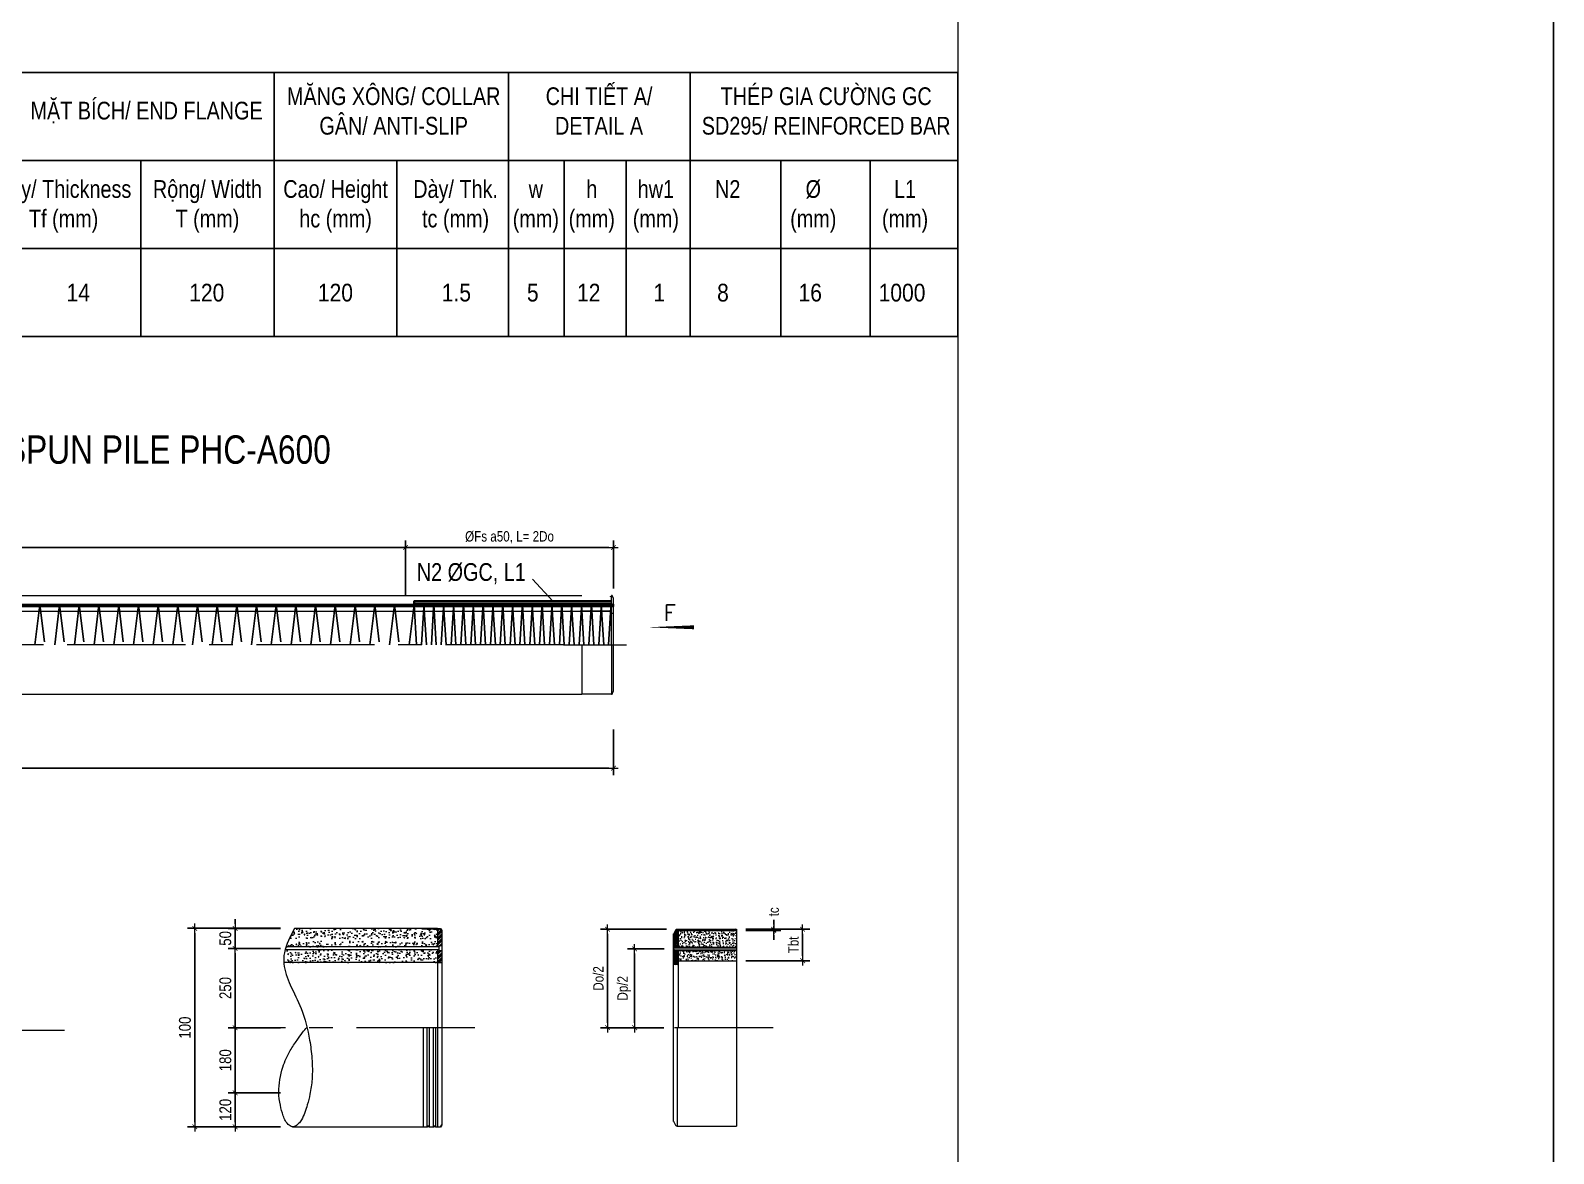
# Model space of a CAD drawing. Header units: millimetres. Extents: x -2123450 to -961021, y -260876 to 649159.
# Drawn here: x -1434058 to -1401835, y -2351 to 21407 of the extents above; entities that cross this region are included whole.
import ezdxf
from ezdxf.enums import TextEntityAlignment as Align

# ---------------------------------------------------------------- set-up
doc = ezdxf.new("R2010")
doc.units = ezdxf.units.MM
doc.header["$LTSCALE"] = 1000
doc.header["$MEASUREMENT"] = 0
doc.header["$PDMODE"] = 66
for name, pattern in [('CENTER2', [1.125, 0.75, -0.125, 0.125, -0.125]), ('CENTERX2', [4, 2.5, -0.5, 0.5, -0.5]), ('HIDDEN', [0.375, 0.25, -0.125]), ('HIDDEN2', [4.7625, 3.175, -1.5875])]:
    doc.linetypes.add(name, pattern=pattern)
doc.layers.get('0').update_dxf_attribs({"linetype": 'CONTINUOUS'})
doc.layers.get('DEFPOINTS').update_dxf_attribs({"linetype": 'CONTINUOUS'})
for name, color, linetype, lineweight in [('1.NET BAO-F', 3, 'CONTINUOUS', 20), ('9.NET MANH-F', 9, 'CONTINUOUS', 15), ('NDC_S_AXIS', 5, 'CENTER2', 15), ('NDC_S_BREAK-LINE', 1, 'CONTINUOUS', 15), ('NDC_S_CONTINUOUS', 3, 'CONTINUOUS', 20), ('NDC_S_DIM', 1, 'CONTINUOUS', 9), ('NDC_S_HATCH MATERIAL', 8, 'CONTINUOUS', 13), ('NDC_S_REBAR', 4, 'CONTINUOUS', 35), ('NDC_S_STIRRUP', 2, 'CONTINUOUS', 25), ('NDC_S_VN TEXT', 7, 'CONTINUOUS', 9), ('netmanh', 6, 'CONTINUOUS', 15), ('Thep', 1, 'CONTINUOUS', 30), ('Thep dai', 3, 'CONTINUOUS', 30)]:
    doc.layers.add(name, color=color, linetype=linetype, lineweight=lineweight)
doc.layers.add('NDC_S-COLUMN', color=3, linetype='CONTINUOUS')
doc.styles.add('NDC_ARIAL', font='arial.ttf', dxfattribs={"width": 0.8})
doc.styles.get("Standard").update_dxf_attribs({"font": 'romans.shx', "bigfont": 'vns.shx'})
doc.dimstyles.new('DIM', dxfattribs={"dimtxt": 0.03, "dimasz": 0.035, "dimexe": 0.03, "dimexo": 0.03, "dimgap": 0.005, "dimtad": 1, "dimdec": 0, "dimlfac": 10000, "dimzin": 0, "dimdsep": 46, "dimtxsty": 'NDC_ARIAL', "dimblk": 'DOTSMALL', "dimcen": 0.05, "dimclrd": 1, "dimclre": 1, "dimadec": 0, "dimazin": 0, "dimtfac": 1, "dimtdec": 0, "dimtofl": 0, "dimtmove": 0, "dimatfit": 3, "dimfxl": 0.03, "dimtolj": 1, "dimtzin": 0, "dimarcsym": 0})
doc.dimstyles.new('NDC_1-100', dxfattribs={"dimscale": 100, "dimtxt": 2.2, "dimasz": 1, "dimexe": 1.5, "dimexo": 2, "dimgap": 0.8, "dimtad": 1, "dimdec": 0, "dimdsep": 46, "dimtxsty": 'NDC_ARIAL', "dimblk": 'DIMMARK', "dimcen": 49999.938995, "dimdle": 1.5, "dimclrd": 1, "dimclre": 1, "dimclrt": 3, "dimadec": 0, "dimazin": 0, "dimtfac": 1, "dimtdec": 0, "dimtix": 1, "dimtmove": 2, "dimatfit": 3, "dimfxl": 1, "dimarcsym": 0})
doc.dimstyles.new('NDC_1-25(25)', dxfattribs={"dimscale": 100, "dimtxt": 2.5, "dimasz": 1, "dimexe": 1.5, "dimexo": 0, "dimgap": 0.8, "dimtad": 1, "dimdec": 0, "dimlfac": 0.25, "dimdsep": 46, "dimtxsty": 'NDC_ARIAL', "dimblk": 'DIMMARK', "dimcen": 49999.938995, "dimdle": 1.5, "dimclrd": 1, "dimclre": 1, "dimclrt": 3, "dimadec": 0, "dimazin": 0, "dimtfac": 1, "dimtdec": 0, "dimtix": 1, "dimtmove": 2, "dimatfit": 3, "dimfxl": 1, "dimarcsym": 0})
pattern_1 = [(50, (-1639877.75, -17574.66), (214.93242, -18.80415), [22.47432, -247.21747]), (355, (-1639877.75, -17574.66), (-41.57788, 225.40004), [17.97945, -197.77397]), (100.4514, (-1639859.84, -17576.23), (173.3547, 206.59575), [19.10023, -210.10252]), (46.1842, (-1639877.75, -17514.73), (319.80682, -49.59902), [33.71147, -370.8262]), (96.6356, (-1639851.1, -17518.86), (280.0787, 291.90176), [28.65034, -315.1537]), (351.1842, (-1639877.75, -17514.73), (280.0785, 291.902), [26.9692, -296.66096]), (21, (-1639847.78, -17529.71), (178.8677, -120.64778), [22.47432, -247.21747]), (326, (-1639847.78, -17529.71), (72.91127, 217.29667), [17.97945, -197.77397]), (71.4514, (-1639832.87, -17539.77), (251.77904, 96.6487), [19.10023, -210.10252]), (37.5, (-1639877.75, -17574.66), (3.643792, 99.754151), [0, -195.37671, 0, -200.77055, 0, -198.523116]), (7.5, (-1639877.75, -17574.66), (78.83077, 118.18844), [0, -114.46918, 0, -190.88185, 0, -75.66353]), (327.5, (-1639944.57, -17574.66), (159.963915, -6.758737), [0, -74.91438, 0, -233.73288, 0, -310.14555]), (317.5, (-1639974.54, -17574.66), (174.75613, 29.99721), [0, -97.3887, 0, -155.2226, 0, -220.24829])]
pattern_2 = [(45, (-3170959.316, 585104.61), (-49.7184456, 49.7184456), []), (45, (-3170942.74, 585104.61), (-49.7184456, 49.7184456), []), (45, (-3170926.17, 585104.61), (-49.7184456, 49.7184456), []), (45, (-3170909.6, 585104.61), (-49.7184456, 49.7184456), [])]

# ---------------------------------------------------------------- blocks, each defined once
blk = doc.blocks.new('DIMMARK')
at = {"layer": 'NDC_S_DIM', "color": 1}
blk.add_line((-1.5, 0), (1, 0), dxfattribs=at)
at = {"layer": 'NDC_S_DIM', "color": 2, "const_width": 0.15}
blk.add_lwpolyline([(-0.5, -0.5), (0.5, 0.5)], dxfattribs=at)
blk = doc.blocks.new('*D415')
at = {"layer": 'DEFPOINTS', "color": 0, "transparency": 16777216}
for p in [(-1426120, 10469), (-1454059, 9649), (-1426120, 9649)]:
    blk.add_point(p, dxfattribs=at)
at = {"layer": 'NDC_S_DIM', "color": 1, "lineweight": -2, "transparency": 16777216}
for p, q in [((-1454059, 9849), (-1454059, 10619)), ((-1453959, 10469), (-1426220, 10469)), ((-1426120, 9849), (-1426120, 10619))]:
    blk.add_line(p, q, dxfattribs=at)
at = {"layer": 'NDC_S_DIM', "color": 1, "lineweight": -2, "transparency": 16777216, "xscale": 100, "yscale": 100, "zscale": 100, "rotation": 180}
blk.add_blockref('DIMMARK', (-1454059, 10469), dxfattribs=at)
at = {"layer": 'NDC_S_DIM', "color": 1, "lineweight": -2, "transparency": 16777216, "xscale": 100, "yscale": 100, "zscale": 100}
blk.add_blockref('DIMMARK', (-1426120, 10469), dxfattribs=at)
at = {"layer": 'NDC_S_DIM', "color": 3, "transparency": 16777216, "insert": (-1440089, 10667), "char_height": 220, "attachment_point": 5, "style": 'NDC_ARIAL'}
blk.add_mtext('ØFs a100', dxfattribs=at)
blk = doc.blocks.new('*D416')
at = {"layer": 'DEFPOINTS', "color": 0, "transparency": 16777216}
for p in [(-1421724, 10469), (-1421724, 9403), (-1426120, 9260)]:
    blk.add_point(p, dxfattribs=at)
at = {"layer": 'NDC_S_DIM', "color": 1, "lineweight": -2, "transparency": 16777216}
for p, q in [((-1426120, 9460), (-1426120, 10619)), ((-1426020, 10469), (-1421824, 10469)), ((-1421724, 9603), (-1421724, 10619))]:
    blk.add_line(p, q, dxfattribs=at)
at = {"layer": 'NDC_S_DIM', "color": 1, "lineweight": -2, "transparency": 16777216, "xscale": 100, "yscale": 100, "zscale": 100, "rotation": 180}
blk.add_blockref('DIMMARK', (-1426120, 10469), dxfattribs=at)
at = {"layer": 'NDC_S_DIM', "color": 1, "lineweight": -2, "transparency": 16777216, "xscale": 100, "yscale": 100, "zscale": 100}
blk.add_blockref('DIMMARK', (-1421724, 10469), dxfattribs=at)
at = {"layer": 'NDC_S_DIM', "color": 3, "transparency": 16777216, "insert": (-1423922, 10685), "char_height": 220, "attachment_point": 5, "style": 'NDC_ARIAL'}
blk.add_mtext('ØFs a50, L= 2Do', dxfattribs=at)
blk = doc.blocks.new('*D417')
at = {"layer": 'DEFPOINTS', "color": 0, "transparency": 16777216}
for p in [(-1458491, 6820), (-1421724, 6820), (-1421724, 5802)]:
    blk.add_point(p, dxfattribs=at)
at = {"layer": 'NDC_S_DIM', "color": 1, "lineweight": -2, "transparency": 16777216}
for p, q in [((-1458491, 6620), (-1458491, 5652)), ((-1421724, 6620), (-1421724, 5652)), ((-1458391, 5802), (-1421824, 5802))]:
    blk.add_line(p, q, dxfattribs=at)
at = {"layer": 'NDC_S_DIM', "color": 1, "lineweight": -2, "transparency": 16777216, "xscale": 100, "yscale": 100, "zscale": 100, "rotation": 180}
blk.add_blockref('DIMMARK', (-1458491, 5802), dxfattribs=at)
at = {"layer": 'NDC_S_DIM', "color": 1, "lineweight": -2, "transparency": 16777216, "xscale": 100, "yscale": 100, "zscale": 100}
blk.add_blockref('DIMMARK', (-1421724, 5802), dxfattribs=at)
at = {"layer": 'NDC_S_DIM', "color": 3, "transparency": 16777216, "insert": (-1440108, 5992), "char_height": 220, "attachment_point": 5, "style": 'NDC_ARIAL'}
blk.add_mtext('L ', dxfattribs=at)
blk = doc.blocks.new('daucocmangxong 3.0 khong be tong')
at = {"layer": 'NDC_S_AXIS', "linetype": 'CENTERX2'}
blk.add_line((0.093, 0.25), (-0.2262, 0.25), dxfattribs=at)
at = {"layer": 'NDC_S_CONTINUOUS'}
for p, q in [((-0.148, 0.497), (-0.148, 0.4535)), ((-0.155, 0.4565), (-0.16, 0.4565)), ((-0.155, 0.4435), (-0.16, 0.4435)), ((-0.148, 0.41), (-0.16, 0.41)), ((-0.155, 0.4565), (-0.155, 0.4545)), ((-0.155, 0.4545), (-0.148, 0.4545)), ((-0.155, 0.4455), (-0.155, 0.4435)), ((-0.155, 0.4455), (-0.148, 0.4455)), ((-0.148, 0.4465), (-0.148, 0.25)), ((-0.15, 0.25), (-0.15, 0)), ((0, 0.25), (0, 0)), ((-0.15, 0), (0, 0))]:
    blk.add_line(p, q, dxfattribs=at)
blk.add_lwpolyline([(-0.15, 0.002), (-0.15, 0), (-0.153, 0), (-0.159, 0.012), (-0.16, 0.012), (-0.16, 0.488), (-0.159, 0.488), (-0.153, 0.5), (-0.15, 0.5), (-0.15, 0.497)], dxfattribs=at)
at = {"layer": 'NDC_S_REBAR'}
for p, q in [((-0.156, 0.4535), (0, 0.4535)), ((-0.156, 0.4465), (0, 0.4465))]:
    blk.add_line(p, q, dxfattribs=at)
at = {"layer": 'NDC_S_STIRRUP'}
blk.add_line((-0.148, 0.42), (0, 0.42), dxfattribs=at)
at = {"layer": 'netmanh'}
blk.add_arc((-0.148, 0.497), 0.003, 270, 0, dxfattribs=at)
at = {"layer": 'Thep'}
blk.add_ellipse((-0.1575, 0.4501), major_axis=(0, 0.0055), ratio=0.363902, start_param=5.391025, end_param=10.293338, dxfattribs=at)
blk = doc.blocks.new('thep gia cuong')
at = {"layer": 'NDC_S_REBAR'}
blk.add_lwpolyline([(0, -0.014), (1, -0.014), (1, 0), (0, 0)], dxfattribs=at)
blk = doc.blocks.new('_DotSmall')
at = {"color": 0, "linetype": 'ByBlock', "lineweight": 9, "const_width": 0.5}
blk.add_lwpolyline([(-0.0625, 0, 1), (0.0625, 0, 1)], format="xyb", close=True, dxfattribs=at)
blk = doc.blocks.new('*D1098')
at = {"layer": 'DEFPOINTS', "color": 0, "transparency": 16777216}
for p in [(-1430582, 2413), (-1428767, 2413), (-1428767, -1787)]:
    blk.add_point(p, dxfattribs=at)
at = {"layer": 'NDC_S_DIM', "color": 1, "lineweight": -2, "transparency": 16777216}
for p, q in [((-1428767, 2413), (-1430732, 2413)), ((-1430582, -1687), (-1430582, 2313)), ((-1428767, -1787), (-1430732, -1787))]:
    blk.add_line(p, q, dxfattribs=at)
at = {"layer": 'NDC_S_DIM', "color": 1, "lineweight": -2, "transparency": 16777216, "xscale": 100, "yscale": 100, "zscale": 100}
for p, rotation in [((-1430582, 2413), 90), ((-1430582, -1787), 270)]:
    blk.add_blockref('DIMMARK', p, dxfattribs=dict(at, rotation=rotation))
at = {"layer": 'NDC_S_DIM', "color": 3, "lineweight": 100, "transparency": 16777216, "insert": (-1430789, 313), "char_height": 250, "attachment_point": 5, "rotation": 90, "style": 'NDC_ARIAL'}
blk.add_mtext('100', dxfattribs=at)
blk = doc.blocks.new('*D1099')
at = {"layer": 'DEFPOINTS', "color": 0, "transparency": 16777216}
for p in [(-1429727, -1067), (-1428767, -1067), (-1428767, -1787)]:
    blk.add_point(p, dxfattribs=at)
at = {"layer": 'NDC_S_DIM', "color": 1, "lineweight": -2, "transparency": 16777216}
for p, q in [((-1428767, -1067), (-1429877, -1067)), ((-1429727, -1687), (-1429727, -1167)), ((-1428767, -1787), (-1429877, -1787))]:
    blk.add_line(p, q, dxfattribs=at)
at = {"layer": 'NDC_S_DIM', "color": 1, "lineweight": -2, "transparency": 16777216, "xscale": 100, "yscale": 100, "zscale": 100}
for p, rotation in [((-1429727, -1067), 90), ((-1429727, -1787), 270)]:
    blk.add_blockref('DIMMARK', p, dxfattribs=dict(at, rotation=rotation))
at = {"layer": 'NDC_S_DIM', "color": 3, "lineweight": 100, "transparency": 16777216, "insert": (-1429934, -1427), "char_height": 250, "attachment_point": 5, "rotation": 90, "style": 'NDC_ARIAL'}
blk.add_mtext('120', dxfattribs=at)
blk = doc.blocks.new('*D1100')
at = {"layer": 'DEFPOINTS', "color": 0, "transparency": 16777216}
for p in [(-1429727, 311), (-1428767, 311), (-1428767, -1067)]:
    blk.add_point(p, dxfattribs=at)
at = {"layer": 'NDC_S_DIM', "color": 1, "lineweight": -2, "transparency": 16777216}
for p, q in [((-1428767, 311), (-1429877, 311)), ((-1429727, -967), (-1429727, 211)), ((-1428767, -1067), (-1429877, -1067))]:
    blk.add_line(p, q, dxfattribs=at)
at = {"layer": 'NDC_S_DIM', "color": 1, "lineweight": -2, "transparency": 16777216, "xscale": 100, "yscale": 100, "zscale": 100}
for p, rotation in [((-1429727, 311), 90), ((-1429727, -1067), 270)]:
    blk.add_blockref('DIMMARK', p, dxfattribs=dict(at, rotation=rotation))
at = {"layer": 'NDC_S_DIM', "color": 3, "lineweight": 100, "transparency": 16777216, "insert": (-1429934, -378), "char_height": 250, "attachment_point": 5, "rotation": 90, "style": 'NDC_ARIAL'}
blk.add_mtext('180', dxfattribs=at)
blk = doc.blocks.new('*D1101')
at = {"layer": 'DEFPOINTS', "color": 0, "transparency": 16777216}
for p in [(-1429727, 1989), (-1428767, 1989), (-1428767, 311)]:
    blk.add_point(p, dxfattribs=at)
at = {"layer": 'NDC_S-COLUMN', "color": 1, "lineweight": -2, "transparency": 16777216}
for p, q in [((-1428767, 1989), (-1429877, 1989)), ((-1429727, 411), (-1429727, 1889)), ((-1428767, 311), (-1429877, 311))]:
    blk.add_line(p, q, dxfattribs=at)
at = {"layer": 'NDC_S-COLUMN', "color": 1, "lineweight": -2, "transparency": 16777216, "xscale": 100, "yscale": 100, "zscale": 100}
for p, rotation in [((-1429727, 1989), 90), ((-1429727, 311), 270)]:
    blk.add_blockref('DIMMARK', p, dxfattribs=dict(at, rotation=rotation))
at = {"layer": 'NDC_S-COLUMN', "color": 3, "transparency": 16777216, "insert": (-1429934, 1150), "char_height": 250, "attachment_point": 5, "rotation": 90, "style": 'NDC_ARIAL'}
blk.add_mtext('250', dxfattribs=at)
blk = doc.blocks.new('*D1102')
at = {"layer": 'DEFPOINTS', "color": 0, "transparency": 16777216}
for p in [(-1429727, 2410), (-1428767, 2410), (-1428767, 1989)]:
    blk.add_point(p, dxfattribs=at)
at = {"layer": 'NDC_S-COLUMN', "color": 1, "lineweight": -2, "transparency": 16777216}
for p, q in [((-1429727, 2510), (-1429727, 2610)), ((-1428767, 2410), (-1429877, 2410)), ((-1429727, 1989), (-1429727, 2410)), ((-1428767, 1989), (-1429877, 1989)), ((-1429727, 1889), (-1429727, 1789))]:
    blk.add_line(p, q, dxfattribs=at)
at = {"layer": 'NDC_S-COLUMN', "color": 1, "lineweight": -2, "transparency": 16777216, "xscale": 100, "yscale": 100, "zscale": 100}
for p, rotation in [((-1429727, 2410), 270), ((-1429727, 1989), 90)]:
    blk.add_blockref('DIMMARK', p, dxfattribs=dict(at, rotation=rotation))
at = {"layer": 'NDC_S-COLUMN', "color": 3, "transparency": 16777216, "insert": (-1429934, 2200), "char_height": 250, "attachment_point": 5, "rotation": 90, "style": 'NDC_ARIAL'}
blk.add_mtext('50', dxfattribs=at)
blk = doc.blocks.new('*D1113')
at = {"layer": 'DEFPOINTS', "color": 0, "transparency": 16777216}
for p in [(-1420398, 2394), (-1421848, 311), (-1420456, 311)]:
    blk.add_point(p, dxfattribs=at)
at = {"layer": 'NDC_S_DIM', "color": 1, "lineweight": -2, "transparency": 16777216}
for p, q in [((-1420598, 2394), (-1421998, 2394)), ((-1421848, 2294), (-1421848, 411)), ((-1420656, 311), (-1421998, 311))]:
    blk.add_line(p, q, dxfattribs=at)
at = {"layer": 'NDC_S_DIM', "color": 1, "lineweight": -2, "transparency": 16777216, "xscale": 100, "yscale": 100, "zscale": 100}
for p, rotation in [((-1421848, 2394), 90), ((-1421848, 311), 270)]:
    blk.add_blockref('DIMMARK', p, dxfattribs=dict(at, rotation=rotation))
at = {"layer": 'NDC_S_DIM', "color": 3, "transparency": 16777216, "insert": (-1422041, 1353), "char_height": 220, "attachment_point": 5, "rotation": 90, "style": 'NDC_ARIAL'}
blk.add_mtext('Do/2', dxfattribs=at)
blk = doc.blocks.new('*D1114')
at = {"layer": 'DEFPOINTS', "color": 0, "transparency": 16777216}
for p in [(-1421276, 1979), (-1420452, 1979), (-1420456, 311)]:
    blk.add_point(p, dxfattribs=at)
at = {"layer": 'NDC_S_DIM', "color": 1, "lineweight": -2, "transparency": 16777216}
for p, q in [((-1420652, 1979), (-1421426, 1979)), ((-1421276, 411), (-1421276, 1879)), ((-1420656, 311), (-1421426, 311))]:
    blk.add_line(p, q, dxfattribs=at)
at = {"layer": 'NDC_S_DIM', "color": 1, "lineweight": -2, "transparency": 16777216, "xscale": 100, "yscale": 100, "zscale": 100}
for p, rotation in [((-1421276, 1979), 90), ((-1421276, 311), 270)]:
    blk.add_blockref('DIMMARK', p, dxfattribs=dict(at, rotation=rotation))
at = {"layer": 'NDC_S_DIM', "color": 3, "transparency": 16777216, "insert": (-1421498, 1145), "char_height": 220, "attachment_point": 5, "rotation": 90, "style": 'NDC_ARIAL'}
blk.add_mtext('Dp/2', dxfattribs=at)
blk = doc.blocks.new('*D1115')
at = {"layer": 'DEFPOINTS', "color": 0, "transparency": 16777216}
for p in [(-1419123, 2394), (-1419123, 2369), (-1418333, 2369)]:
    blk.add_point(p, dxfattribs=at)
at = {"layer": 'NDC_S_DIM', "color": 1, "lineweight": -2, "transparency": 16777216}
for p, q in [((-1418333, 2494), (-1418333, 2594)), ((-1418923, 2394), (-1418183, 2394)), ((-1418923, 2369), (-1418183, 2369)), ((-1418333, 2394), (-1418333, 2369)), ((-1418333, 2269), (-1418333, 2169))]:
    blk.add_line(p, q, dxfattribs=at)
at = {"layer": 'NDC_S_DIM', "color": 1, "lineweight": -2, "transparency": 16777216, "xscale": 100, "yscale": 100, "zscale": 100}
for p, rotation in [((-1418333, 2394), 270), ((-1418333, 2369), 90)]:
    blk.add_blockref('DIMMARK', p, dxfattribs=dict(at, rotation=rotation))
at = {"layer": 'NDC_S_DIM', "color": 3, "transparency": 16777216, "insert": (-1418333, 2762), "char_height": 220, "attachment_point": 5, "rotation": 90, "style": 'NDC_ARIAL'}
blk.add_mtext('tc', dxfattribs=at)
blk = doc.blocks.new('*D1116')
at = {"layer": 'DEFPOINTS', "color": 0, "transparency": 16777216}
for p in [(-1419123, 2394), (-1419123, 1728), (-1417722, 1728)]:
    blk.add_point(p, dxfattribs=at)
at = {"layer": 'NDC_S_DIM', "color": 1, "lineweight": -2, "transparency": 16777216}
for p, q in [((-1418923, 2394), (-1417572, 2394)), ((-1417722, 2294), (-1417722, 1828)), ((-1418923, 1728), (-1417572, 1728))]:
    blk.add_line(p, q, dxfattribs=at)
at = {"layer": 'NDC_S_DIM', "color": 1, "lineweight": -2, "transparency": 16777216, "xscale": 100, "yscale": 100, "zscale": 100}
for p, rotation in [((-1417722, 2394), 90), ((-1417722, 1728), 270)]:
    blk.add_blockref('DIMMARK', p, dxfattribs=dict(at, rotation=rotation))
at = {"layer": 'NDC_S_DIM', "color": 3, "transparency": 16777216, "insert": (-1417914, 2061), "char_height": 220, "attachment_point": 5, "rotation": 90, "style": 'NDC_ARIAL'}
blk.add_mtext('Tbt', dxfattribs=at)
blk = doc.blocks.new('daucocmangxong 3.0')
at = {"layer": 'NDC_S_AXIS', "linetype": 'HIDDEN', "ltscale": 0.001}
blk.add_line((0.093, 0.25), (-0.2262, 0.25), dxfattribs=at)
at = {"layer": 'NDC_S_CONTINUOUS'}
for p, q in [((-0.148, 0.497), (-0.148, 0.4535)), ((0, 0.5), (0, 0)), ((-0.155, 0.4565), (-0.16, 0.4565)), ((-0.155, 0.4435), (-0.16, 0.4435)), ((-0.155, 0.4565), (-0.155, 0.4545)), ((-0.155, 0.4545), (-0.148, 0.4545)), ((-0.155, 0.4455), (-0.155, 0.4435)), ((-0.155, 0.4455), (-0.148, 0.4455)), ((-0.148, 0.4465), (-0.148, 0.25)), ((-0.148, 0.41), (-0.16, 0.41)), ((-0.148, 0.42), (0, 0.42)), ((-0.15, 0.25), (-0.15, 0)), ((-0.15, 0), (0, 0))]:
    blk.add_line(p, q, dxfattribs=at)
blk.add_lwpolyline([(-0.15, 0.002), (-0.15, 0), (-0.153, 0), (-0.159, 0.012), (-0.16, 0.012), (-0.16, 0.488), (-0.159, 0.488), (-0.153, 0.5), (-0.15, 0.5), (-0.15, 0.497)], dxfattribs=at)
blk.add_arc((-0.148, 0.497), 0.003, 270, 0, dxfattribs=at)
at = {"layer": 'Thep'}
for p, q in [((-0.156, 0.4535), (0, 0.4535)), ((-0.156, 0.4465), (0, 0.4465))]:
    blk.add_line(p, q, dxfattribs=at)
blk.add_ellipse((-0.1575, 0.45), major_axis=(0, 0.0055), ratio=0.363902, start_param=5.391025, end_param=10.293338, dxfattribs=at)

msp = doc.modelspace()

# ---------------------------------------------------------------- hatches: boundary and pattern name
at = {"layer": 'NDC_S_HATCH MATERIAL'}
h = msp.add_hatch(dxfattribs=at)
h.set_pattern_fill('AR-CONC', color=256, scale=29.965753, style=0)
h.set_pattern_definition(pattern_1)
edge = h.paths.add_edge_path()
edge.add_ellipse((-1425505.76, 2421.63), major_axis=(-38.51, 0), ratio=0.86455331, start_angle=50.284863, end_angle=129.715137, ccw=False)
edge.add_line((-1425530.36, 2396.02), (-1425613.26, 2396.02))
edge.add_ellipse((-1425637.87, 2421.63), major_axis=(-38.51, 0), ratio=0.86455331, start_angle=50.284863, end_angle=129.715137, ccw=False)
edge.add_line((-1425662.47, 2396.02), (-1425744.94, 2396.02))
edge.add_line((-1425744.94, 2396.02), (-1425744.94, 2408.69))
edge.add_line((-1425744.94, 2408.69), (-1428470.53, 2410.22))
edge.add_line((-1428470.53, 2410.22), (-1428582.58, 2198.93))
edge.add_line((-1428582.58, 2198.93), (-1425445.29, 2198.93))
edge.add_line((-1425445.29, 2198.93), (-1425445.29, 2363.22))
edge.add_line((-1425445.29, 2363.22), (-1425478.04, 2396.02))
edge.add_line((-1425478.04, 2396.02), (-1425481.15, 2396.02))
at = {"layer": 'NDC_S_HATCH MATERIAL', "ltscale": 10}
h = msp.add_hatch(dxfattribs=at)
h.set_pattern_fill('ANSI34', color=256, scale=59.931507, style=0)
h.set_pattern_definition([(45, (-1643965.638, -79393.638), (-31.783481, 31.783481), []), (45, (-1643955.043, -79393.638), (-31.783481, 31.783481), []), (45, (-1643944.45, -79393.638), (-31.783481, 31.783481), []), (45, (-1643933.854, -79393.638), (-31.783481, 31.783481), [])])
edge = h.paths.add_edge_path()
edge.add_line((-1425435.56, 2408.69), (-1425445.29, 2408.69))
edge.add_line((-1425445.29, 2408.69), (-1425484.6, 2408.69))
edge.add_ellipse((-1425505.76, 2426.62), major_axis=(29.62, 0), ratio=0.86455331, start_angle=224.427004, end_angle=315.572996, ccw=False)
edge.add_line((-1425526.91, 2408.69), (-1425616.71, 2408.69))
edge.add_ellipse((-1425637.87, 2426.62), major_axis=(29.62, 0), ratio=0.86455331, start_angle=224.427004, end_angle=315.572996, ccw=False)
edge.add_line((-1425659.02, 2408.69), (-1425744.94, 2408.69))
edge.add_line((-1425744.94, 2408.69), (-1425744.94, 2396.02))
edge.add_line((-1425744.94, 2396.02), (-1425662.47, 2396.02))
edge.add_ellipse((-1425637.87, 2421.63), major_axis=(-38.51, 0), ratio=0.86455331, start_angle=50.284863, end_angle=129.715137)
edge.add_line((-1425613.26, 2396.02), (-1425530.36, 2396.02))
edge.add_ellipse((-1425505.76, 2421.63), major_axis=(-38.51, 0), ratio=0.86455331, start_angle=50.284863, end_angle=129.715137)
edge.add_line((-1425481.15, 2396.02), (-1425445.29, 2396.02))
edge.add_line((-1425445.29, 2396.02), (-1425435.56, 2396.02))
edge.add_line((-1425435.56, 2396.02), (-1425435.56, 2408.69))
at = {"layer": 'NDC_S_HATCH MATERIAL'}
h = msp.add_hatch(dxfattribs=at)
h.set_pattern_fill('ANSI34', color=256, scale=93.75, style=0)
h.set_pattern_definition(pattern_2)
edge = h.paths.add_edge_path()
edge.add_line((-1425355.39, 2367.99), (-1425384.88, 2408.69))
edge.add_line((-1425384.88, 2408.69), (-1425435.56, 2408.69))
edge.add_line((-1425435.56, 2408.69), (-1425435.56, 2396.02))
edge.add_line((-1425435.56, 2396.02), (-1425445.29, 2396.02))
edge.add_line((-1425445.29, 2396.02), (-1425445.29, 2018.93))
edge.add_line((-1425445.29, 2018.93), (-1425415.71, 2018.93))
edge.add_ellipse((-1425378.95, 2016.46), major_axis=(37.73, 11.65), ratio=0.68026503, start_angle=60.57203, end_angle=150.57203, ccw=False)
edge.add_line((-1425367.31, 2044.54), (-1425355.39, 2044.54))
edge.add_line((-1425355.39, 2044.54), (-1425355.39, 2367.99))
h = msp.add_hatch(dxfattribs=at)
h.set_pattern_fill('ANSI32', color=256, scale=100)
h.set_pattern_definition([(45, (160309.797, -257493.38), (-26.5165043, 26.5165043), []), (45, (160327.474, -257493.38), (-26.5165043, 26.5165043), [])])
h.paths.add_polyline_path([(-1420455.88, 2032.34), (-1420414.22, 2032.34), (-1420355.88, 2031.19), (-1420355.88, 2369.42), (-1420372.55, 2369.42), (-1420372.55, 2394.42), (-1420397.55, 2394.42), (-1420455.88, 2277.76)])
h.paths.add_polyline_path([(-1420455.88, 1644.42), (-1420355.88, 1644.42), (-1420355.88, 1940.67), (-1420414.22, 1940.67), (-1420414.22, 1924.01), (-1420455.88, 1924.01)])
h = msp.add_hatch(dxfattribs=at)
h.set_pattern_fill('ANSI32', color=256, scale=50, angle=90)
h.set_pattern_definition([(135, (160309.797, -257493.378), (-13.25825215, -13.25825215), []), (135, (160309.797, -257484.54), (-13.25825215, -13.25825215), [])])
h.paths.add_polyline_path([(-1419122.55, 2394.42), (-1420372.55, 2394.42), (-1420372.55, 2369.42), (-1419122.55, 2369.42)])
h = msp.add_hatch(dxfattribs=at)
h.set_pattern_fill('AR-CONC', color=256, scale=20, angle=90)
h.set_pattern_definition([(140, (160309.8, -257493.38), (12.550427, 143.4520365), [15, -165]), (85, (160309.8, -257493.38), (-150.438427, -27.750267), [12, -132]), (190.451444, (160310.84, -257481.42), (-137.887998, 115.701769), [12.748038, -140.228422]), (136.1842, (160269.8, -257493.38), (33.103856, 213.448266), [22.5, -247.5]), (186.635635, (160272.56, -257475.6), (-194.82372, 186.93239), [19.122068, -210.342752]), (81.184164, (160269.8, -257493.38), (-194.82372, 186.93239), [18, -198]), (111, (160279.8, -257473.38), (80.523778, 119.38141), [15, -165]), (56, (160279.8, -257473.38), (-145.030009, 48.663066), [12, -132]), (161.451445, (160286.5, -257463.43), (-64.50623, 168.044475), [12.748038, -140.228422]), (127.5, (160309.797, -257493.38), (-66.5787708, 2.431971), [0, -130.4, 0, -134, 0, -132.5]), (97.5, (160309.8, -257493.38), (-78.8823424, 52.6139075), [0, -76.4, 0, -127.4, 0, -50.5]), (57.5, (160309.797, -257537.98), (4.5109743, 106.7644872), [0, -50, 0, -156, 0, -207]), (47.5, (160309.8, -257557.98), (-20.0209965, 116.637234), [0, -65, 0, -103.6, 0, -147])])
h.paths.add_polyline_path([(-1420330.88, 2369.42, -0.41421356), (-1420355.88, 2344.42), (-1420355.88, 2006.92), (-1419122.55, 2006.92), (-1419122.55, 2369.42)])
h.paths.add_polyline_path([(-1419122.55, 1727.76), (-1419122.55, 1948.59), (-1420355.88, 1948.59), (-1420355.88, 1727.76)])
h = msp.add_hatch(dxfattribs=at)
h.set_pattern_fill('AR-CONC', color=256, scale=29.965753, style=0)
h.set_pattern_definition(pattern_1)
h.paths.add_polyline_path([(-1425445.29, 1959), (-1428650.08, 1959), (-1428696.68, 1689.44), (-1427070.98, 1689.44), (-1425445.29, 1689.44)])
h.paths.add_polyline_path([(-1428636.76, 2018.93), (-1425445.29, 2018.93), (-1425445.29, 2139), (-1428610.06, 2139)])
h = msp.add_hatch(dxfattribs=at)
h.set_pattern_fill('ANSI34', color=256, scale=93.75, style=0)
h.set_pattern_definition(pattern_2)
edge = h.paths.add_edge_path()
edge.add_line((-1425355.39, 1933.39), (-1425367.31, 1933.39))
edge.add_ellipse((-1425378.95, 1961.47), major_axis=(-37.73, 11.65), ratio=0.68026503, start_angle=29.42797, end_angle=119.42797, ccw=False)
edge.add_line((-1425415.9, 1959), (-1425445.29, 1959))
edge.add_line((-1425445.29, 1959), (-1425445.29, 1689.44))
edge.add_line((-1425445.29, 1689.44), (-1425355.39, 1689.44))
edge.add_line((-1425355.39, 1689.44), (-1425355.39, 1933.39))

# ---------------------------------------------------------------- linework, layer by layer
for p, q in [((-1466881.82, 20516.11), (-1414434.86, 20516.11)), ((-1428902.39, 20516.11), (-1428902.39, 14935.75)), ((-1423945.31, 20516.11), (-1423945.31, 14935.75)), ((-1420099.63, 20516.11), (-1420099.63, 14935.75)), ((-1420099.63, 20516.11), (-1420099.63, 14935.75)), ((-1414434.86, 20516.11), (-1414434.86, 14935.75)), ((-1466881.82, 18655.99), (-1414434.86, 18655.99)), ((-1431725.86, 18655.99), (-1431725.86, 14935.75)), ((-1426305.25, 18655.99), (-1426305.25, 14935.75)), ((-1422766.5, 18655.99), (-1422766.5, 14935.75)), ((-1421455.66, 18655.99), (-1421455.66, 14935.75)), ((-1418180.75, 18655.99), (-1418180.75, 14935.75)), ((-1416293.39, 18655.99), (-1416293.39, 14935.75)), ((-1459143.84, 16795.87), (-1414434.86, 16795.87)), ((-1485291.88, 14935.75), (-1414434.86, 14935.75)), ((-1466881.82, 14935.75), (-1414434.86, 14935.75))]:
    msp.add_line(p, q)
at = {"layer": '1.NET BAO-F', "ltscale": 10}
for p, q in [((-1425445.29, 2408.69), (-1428471.38, 2408.69)), ((-1425744.94, 2408.69), (-1425744.94, 2396.02)), ((-1425659.02, 2408.69), (-1425744.94, 2408.69)), ((-1425662.47, 2396.02), (-1425744.94, 2396.02)), ((-1425526.91, 2408.69), (-1425616.71, 2408.69)), ((-1425530.36, 2396.02), (-1425613.26, 2396.02)), ((-1425445.29, 2396.02), (-1425481.15, 2396.02)), ((-1425445.29, 2363.22), (-1425478.04, 2396.02)), ((-1425466.87, 2396.02), (-1425445.29, 2378.5)), ((-1425445.29, 2396.02), (-1425445.29, 2018.93)), ((-1425435.56, 2396.02), (-1425445.29, 2396.02)), ((-1425355.39, 2367.99), (-1425355.39, -1745.81)), ((-1425415.71, 1959), (-1428671.4, 1959)), ((-1425415.71, 2018.93), (-1428654.04, 2018.93)), ((-1425445.29, 1959), (-1425445.29, -1786.51)), ((-1425355.39, 2044.54), (-1425367.31, 2044.54)), ((-1425355.39, 1933.39), (-1425367.31, 1933.39)), ((-1425445.29, 1689.44), (-1428696.68, 1689.44)), ((-1425744.94, -1786.51), (-1425744.94, 309.53)), ((-1425445.29, -1786.51), (-1425384.88, -1786.51))]:
    msp.add_line(p, q, dxfattribs=at)
at = {"layer": '1.NET BAO-F'}
for p, q in [((-1425445.29, 2408.69), (-1425384.88, 2408.69)), ((-1425435.56, 2396.02), (-1425435.56, 2408.69)), ((-1425415.71, 2018.93), (-1425415.71, 1959)), ((-1425445.29, 1689.44), (-1425355.39, 1689.44)), ((-1428511.57, -1786.51), (-1425659.02, -1786.51)), ((-1425616.71, -1786.51), (-1425526.91, -1786.51)), ((-1425484.6, -1786.51), (-1425445.29, -1786.51))]:
    msp.add_line(p, q, dxfattribs=at)
at = {"layer": '1.NET BAO-F', "ltscale": 10}
for centre, major_axis, ratio, start_param, end_param in [((-1425637.87, 2421.63), (-38.51, 0), 0.86455331, 0.87763642, 2.26395623), ((-1425637.87, 2426.62), (29.62, 0), 0.86455331, 3.91699015, 5.50778781), ((-1425505.76, 2421.63), (-38.51, 0), 0.86455331, 0.87763642, 2.26395623), ((-1425505.76, 2426.62), (29.62, 0), 0.86455331, 3.91699015, 5.50778781), ((-1425378.95, 2016.46), (37.73, 11.65), 0.68026503, 1.05718135, 2.62797768)]:
    msp.add_ellipse(centre, major_axis=major_axis, ratio=ratio, start_param=start_param, end_param=end_param, dxfattribs=at)
at = {"layer": '1.NET BAO-F', "ltscale": 10, "extrusion": (0, 0, -1)}
msp.add_ellipse((-1425378.95, 1961.47), major_axis=(-37.73, 11.65), ratio=0.68026503, start_param=4.198774, end_param=5.76957033, dxfattribs=at)
at = {"layer": '9.NET MANH-F', "ltscale": 10}
for p, q in [((-1425662.47, -1786.51), (-1425662.47, 309.53)), ((-1425613.26, -1786.51), (-1425613.26, 309.53)), ((-1425530.36, -1786.51), (-1425530.36, 309.53)), ((-1425481.15, -1786.51), (-1425481.15, 309.53))]:
    msp.add_line(p, q, dxfattribs=at)
at = {"layer": 'DEFPOINTS'}
msp.add_lwpolyline([(-1527984.86, 64032.18), (-1401834.86, 64032.18), (-1401834.86, -25067.82), (-1527984.86, -25067.82)], close=True, dxfattribs=at)
at = {"layer": 'NDC_S_AXIS', "linetype": 'CENTERX2'}
for p, q in [((-1422778.63, 8411.68), (-1457436.68, 8411.68)), ((-1433338.72, 250.86), (-1438658.86, 250.86)), ((-1424659.57, 311.09), (-1428815.05, 311.09))]:
    msp.add_line(p, q, dxfattribs=at)
at = {"layer": 'NDC_S_BREAK-LINE'}
msp.add_spline([(-1428470.53, 2410.22), (-1428685.65, 1893.81), (-1428696.09, 1662.53), (-1428561.08, 1214.28), (-1428329.7, 718.11), (-1428150.81, 48.23), (-1428103.98, -342.16), (-1428099.83, -777.46), (-1428145.06, -1098.38), (-1428199.99, -1319.08), (-1428252.75, -1481.17), (-1428326.48, -1640.27), (-1428384.32, -1719.35), (-1428426.6, -1755.17), (-1428475.5, -1779.56), (-1428500.36, -1784.9), (-1428582.6, -1753.92), (-1428709.13, -1550.75), (-1428770.19, -1331.46), (-1428802.95, -1053.7), (-1428717.9, -523.47), (-1428560.61, -168.91), (-1428415.24, 48.99), (-1428303.47, 208.2), (-1428206.96, 324.81)], degree=3, dxfattribs=at)
at = {"layer": 'NDC_S_CONTINUOUS'}
for p, q in [((-1414434.86, 58213.47), (-1414434.86, -22517.82)), ((-1457824.32, 9453.34), (-1422390.99, 9453.34)), ((-1457824.32, 9120.01), (-1422390.99, 9120.01)), ((-1457824.32, 7370.01), (-1422390.99, 7370.01))]:
    msp.add_line(p, q, dxfattribs=at)
at = {"layer": 'NDC_S_HATCH MATERIAL', "color": 3}
for p, q in [((-1420372.55, 2394.42), (-1419122.55, 2394.42)), ((-1420372.55, 2369.42), (-1419122.55, 2369.42))]:
    msp.add_line(p, q, dxfattribs=at)
at = {"layer": 'NDC_S_HATCH MATERIAL'}
msp.add_lwpolyline([(-1420016.85, 8781.3, 83.33, 16.67, 0), (-1420809.68, 8781.3, 416.67, 0, 0), (-1420969.72, 8781.3, 0, 0, 0)], format="xyseb", dxfattribs=at)
at = {"layer": 'NDC_S_REBAR'}
for p, q in [((-1457824.32, 9259.59), (-1422390.99, 9259.59)), ((-1457824.32, 9230.43), (-1422390.99, 9230.43))]:
    msp.add_line(p, q, dxfattribs=at)
at = {"layer": 'NDC_S_STIRRUP'}
for p, q in [((-1433961.82, 8411.68), (-1433857.66, 9259.59)), ((-1433545.16, 8411.68), (-1433440.99, 9259.59)), ((-1433128.49, 8411.68), (-1433024.32, 9259.59)), ((-1432711.82, 8411.68), (-1432607.66, 9259.59)), ((-1432295.16, 8411.68), (-1432190.99, 9259.59)), ((-1431878.49, 8411.68), (-1431774.32, 9259.59)), ((-1431461.82, 8411.68), (-1431357.66, 9259.59)), ((-1431045.16, 8411.68), (-1430940.99, 9259.59)), ((-1430628.49, 8411.68), (-1430524.32, 9259.59)), ((-1430211.82, 8411.68), (-1430107.66, 9259.59)), ((-1429795.16, 8411.68), (-1429690.99, 9259.59)), ((-1429378.49, 8411.68), (-1429274.32, 9259.59)), ((-1428961.82, 8411.68), (-1428857.66, 9259.59)), ((-1428545.16, 8411.68), (-1428440.99, 9259.59)), ((-1428128.49, 8411.68), (-1428024.32, 9259.59)), ((-1427711.82, 8411.68), (-1427607.66, 9259.59)), ((-1427295.16, 8411.68), (-1427190.99, 9259.59)), ((-1426878.49, 8411.68), (-1426774.32, 9259.59)), ((-1426461.82, 8411.68), (-1426357.66, 9259.59)), ((-1426045.16, 8411.68), (-1425940.99, 9259.59)), ((-1425940.99, 9259.59), (-1425888.91, 8411.68)), ((-1425732.66, 9259.59), (-1425680.57, 8411.68)), ((-1425524.32, 9259.59), (-1425472.24, 8411.68)), ((-1425315.99, 9259.59), (-1425263.91, 8411.68)), ((-1425107.66, 9259.59), (-1425055.57, 8411.68)), ((-1424899.32, 9259.59), (-1424847.24, 8411.68)), ((-1424690.99, 9259.59), (-1424638.91, 8411.68)), ((-1424482.66, 9259.59), (-1424430.57, 8411.68)), ((-1424274.32, 9259.59), (-1424222.24, 8411.68)), ((-1424065.99, 9259.59), (-1424013.91, 8411.68)), ((-1423857.66, 9259.59), (-1423805.57, 8411.68)), ((-1423649.32, 9259.59), (-1423597.24, 8411.68)), ((-1423440.99, 9259.59), (-1423388.91, 8411.68)), ((-1423232.66, 9259.59), (-1423180.57, 8411.68)), ((-1423024.32, 9259.59), (-1422972.24, 8411.68)), ((-1422815.99, 9259.59), (-1422763.91, 8411.68)), ((-1422607.66, 9259.59), (-1422555.57, 8411.68)), ((-1422399.32, 9259.59), (-1422347.24, 8411.68)), ((-1422190.99, 9259.59), (-1422138.91, 8411.68)), ((-1421982.66, 9259.59), (-1421930.57, 8411.68))]:
    msp.add_line(p, q, dxfattribs=at)
at = {"layer": 'NDC_S_STIRRUP', "linetype": 'HIDDEN2', "ltscale": 0.25}
for p, q in [((-1433857.66, 9259.59), (-1433753.49, 8411.68)), ((-1433440.99, 9259.59), (-1433336.82, 8411.68)), ((-1433024.32, 9259.59), (-1432920.16, 8411.68)), ((-1432607.66, 9259.59), (-1432503.49, 8411.68)), ((-1432190.99, 9259.59), (-1432086.82, 8411.68)), ((-1431774.32, 9259.59), (-1431670.16, 8411.68)), ((-1431357.66, 9259.59), (-1431253.49, 8411.68)), ((-1430940.99, 9259.59), (-1430836.82, 8411.68)), ((-1430524.32, 9259.59), (-1430420.16, 8411.68)), ((-1430107.66, 9259.59), (-1430003.49, 8411.68)), ((-1429690.99, 9259.59), (-1429586.82, 8411.68)), ((-1429274.32, 9259.59), (-1429170.16, 8411.68)), ((-1428857.66, 9259.59), (-1428753.49, 8411.68)), ((-1428440.99, 9259.59), (-1428336.82, 8411.68)), ((-1428024.32, 9259.59), (-1427920.16, 8411.68)), ((-1427607.66, 9259.59), (-1427503.49, 8411.68)), ((-1427190.99, 9259.59), (-1427086.82, 8411.68)), ((-1426774.32, 9259.59), (-1426670.16, 8411.68)), ((-1426357.66, 9259.59), (-1426253.49, 8411.68)), ((-1425784.74, 8411.68), (-1425732.66, 9259.59)), ((-1425576.41, 8411.68), (-1425524.32, 9259.59)), ((-1425368.07, 8411.68), (-1425315.99, 9259.59)), ((-1425159.74, 8411.68), (-1425107.66, 9259.59)), ((-1424951.41, 8411.68), (-1424899.32, 9259.59)), ((-1424743.07, 8411.68), (-1424690.99, 9259.59)), ((-1424534.74, 8411.68), (-1424482.66, 9259.59)), ((-1424326.41, 8411.68), (-1424274.32, 9259.59)), ((-1424118.07, 8411.68), (-1424065.99, 9259.59)), ((-1423909.74, 8411.68), (-1423857.66, 9259.59)), ((-1423701.41, 8411.68), (-1423649.32, 9259.59)), ((-1423493.07, 8411.68), (-1423440.99, 9259.59)), ((-1423284.74, 8411.68), (-1423232.66, 9259.59)), ((-1423076.41, 8411.68), (-1423024.32, 9259.59)), ((-1422868.07, 8411.68), (-1422815.99, 9259.59)), ((-1422659.74, 8411.68), (-1422607.66, 9259.59)), ((-1422451.41, 8411.68), (-1422399.32, 9259.59)), ((-1422243.07, 8411.68), (-1422190.99, 9259.59)), ((-1422034.74, 8411.68), (-1421982.66, 9259.59)), ((-1421826.41, 8411.68), (-1421774.32, 9259.59))]:
    msp.add_line(p, q, dxfattribs=at)
at = {"layer": 'Thep dai', "ltscale": 10}
for p, q in [((-1425384.88, 2408.69), (-1425355.39, 2367.99)), ((-1425384.88, -1786.51), (-1425355.39, -1745.81))]:
    msp.add_line(p, q, dxfattribs=at)
for centre in [(-1425637.87, -1804.44), (-1425505.76, -1804.44)]:
    msp.add_ellipse(centre, major_axis=(29.62, 0), ratio=0.86455331, start_param=0.7753975, end_param=2.36619516, dxfattribs=at)

# ---------------------------------------------------------------- block references
at = {"layer": 'NDC_S_HATCH MATERIAL'}
for name, p, xscale, yscale, zscale in [('daucocmangxong 3.0 khong be tong', (-1422390.99, 7370.01), -4166.666667932241, 4166.666667932241, 4166.666667932241), ('thep gia cuong', (-1421774.32, 9332.44), -4166.666667932241, 4166.666667932241, 4166.666667932241), ('daucocmangxong 3.0', (-1419122.55, -1772.24), 8333.333335864481, 8333.333335864481, 8333.333335864481)]:
    msp.add_blockref(name, p, dxfattribs=dict(at, xscale=xscale, yscale=yscale, zscale=zscale))

# ---------------------------------------------------------------- texts
at = {"layer": 'NDC_S_VN TEXT', "style": 'NDC_ARIAL', "width": 0.85}
for s, p in [('14', (-1433047.62, 15673.83)), ('120', (-1430327.42, 15673.83)), ('120', (-1427605.61, 15673.83)), ('1.5', (-1425046.34, 15673.83)), ('5', (-1423430.14, 15673.83)), ('12', (-1422246.36, 15673.83)), ('1', (-1420753.98, 15673.83)), ('8', (-1419406.56, 15673.83)), ('16', (-1417560.28, 15673.83)), ('1000', (-1415618.47, 15673.83))]:
    msp.add_text(s, height=375, dxfattribs=at).set_placement(p, align=Align.CENTER)
at = {"layer": 'NDC_S_VN TEXT', "lineweight": 100, "style": 'NDC_ARIAL', "width": 0.8}
msp.add_text('CỌC BÊ TÔNG LY TÂM ỨNG SUẤT TRƯỚC/ CONCRETE SPUN PILE PHC-A600', height=600, dxfattribs=at).set_placement((-1440186.82, 12241.26), align=Align.CENTER)
at = {"layer": 'NDC_S_VN TEXT'}
msp.add_text('F', height=333.33, dxfattribs=at).set_placement((-1420658.73, 8921.18))
at = {"layer": 'NDC_S_VN TEXT', "char_height": 375, "attachment_point": 2, "style": 'NDC_ARIAL'}
for s, width, insert in [('MĂNG XÔNG/ COLLAR\\PGÂN/ ANTI-SLIP', 5400.8432, (-1426373.14, 20203.98)), ('CHI TIẾT A/ DETAIL A', 2940.998, (-1422028.27, 20203.98)), ('THÉP GIA CƯỜNG GC SD295/ REINFORCED BAR', 5856.9136, (-1417223.11, 20203.98)), ('MẶT BÍCH/ END FLANGE', 5725.6224, (-1431600.17, 19898.92)), ('Dày/ Thickness Tf (mm)', 3146.0894, (-1433356.09, 18240.98)), ('Rộng/ Width\\PT (mm)', 2739.5929, (-1430313.74, 18240.98)), ('Cao/ Height\\Phc (mm)', 2401.6107, (-1427602.17, 18240.98)), ('Dày/ Thk.\\Ptc (mm)', 2300.003, (-1425063.35, 18240.98)), ('w\\P(mm)', 0.1346, (-1423365.76, 18240.98)), ('h\\P(mm)', 704.2382, (-1422181.98, 18240.98)), ('hw1\\P(mm)', 0.1346, (-1420825.96, 18240.98)), ('N2', 0.1346, (-1419305.87, 18240.98)), ('\\A1;Ø{\\A0;\\P(mm)}', 0.1346, (-1417495.91, 18240.98)), ('L1\\P(mm)', 0.1346, (-1415554.09, 18240.98))]:
    msp.add_mtext_dynamic_manual_height_columns(s, width=width, gutter_width=0.37, heights=[0], dxfattribs=dict(at, insert=insert))
at = {"layer": 'NDC_S_VN TEXT', "insert": (-1423578.11, 10138.06), "char_height": 375, "attachment_point": 3, "style": 'NDC_ARIAL'}
msp.add_mtext('\\A1;N2 ØGC, L1', dxfattribs=at)

# ---------------------------------------------------------------- dimensions: what is measured, and where the dimension line sits
at = {"layer": 'NDC_S-COLUMN'}
for base, p1, p2, text, picture, middle in [((-1429726.57, 2410.22), (-1428766.97, 1988.97), (-1428766.97, 2410.22), '50', '*D1102', (-1429934.21, 2199.59)), ((-1429726.57, 1988.97), (-1428766.97, 311.09), (-1428766.97, 1988.97), '250', '*D1101', (-1429934.21, 1150.03))]:
    dim = msp.add_linear_dim(base=base, p1=p1, p2=p2, angle=90, text=text, dimstyle='NDC_1-25(25)', dxfattribs=at)
    dim.commit()
    dim.dimension.update_dxf_attribs({"geometry": picture, "text_midpoint": middle})
at = {"layer": 'NDC_S_DIM'}
for base, p1, p2, text, picture, middle in [((-1421724.32, 10468.78), (-1426120.28, 9259.59), (-1421724.32, 9403.34), 'ØFs a50, L= 2Do', '*D416', (-1423922.3, 10684.6)), ((-1426120.28, 10468.78), (-1454058.59, 9649.25), (-1426120.28, 9649.25), 'ØFs a100', '*D415', (-1440089.44, 10667.26)), ((-1421724.32, 5802), (-1458490.99, 6820.01), (-1421724.32, 6820.01), 'L ', '*D417', (-1440107.66, 5992))]:
    dim = msp.add_linear_dim(base=base, p1=p1, p2=p2, text=text, dimstyle='NDC_1-100', dxfattribs=at)
    dim.commit()
    dim.dimension.update_dxf_attribs({"geometry": picture, "text_midpoint": middle})
dim = msp.add_linear_dim(base=(-1418333.47, 2369.42), p1=(-1419122.55, 2394.42), p2=(-1419122.55, 2369.42), angle=90, text='tc', dimstyle='NDC_1-100', dxfattribs=at)
dim.commit()
dim.dimension.update_dxf_attribs({"geometry": '*D1115', "text_midpoint": (-1418333.47, 2761.51), "dimtype": 160})
at = {"layer": 'NDC_S_DIM', "lineweight": 100}
for base, p1, p2, text, picture, middle in [((-1430581.57, 2413.49), (-1428766.97, -1786.51), (-1428766.97, 2413.49), '100', '*D1098', (-1430789.21, 313.49)), ((-1429726.57, 311.09), (-1428766.97, -1066.51), (-1428766.97, 311.09), '180', '*D1100', (-1429934.21, -377.71)), ((-1429726.57, -1066.51), (-1428766.97, -1786.51), (-1428766.97, -1066.51), '120', '*D1099', (-1429934.21, -1426.51))]:
    dim = msp.add_linear_dim(base=base, p1=p1, p2=p2, angle=90, text=text, dimstyle='NDC_1-25(25)', dxfattribs=at)
    dim.commit()
    dim.dimension.update_dxf_attribs({"geometry": picture, "text_midpoint": middle})
at = {"layer": 'NDC_S_DIM'}
for base, p1, p2, text, picture, middle in [((-1421847.59, 311.09), (-1420397.55, 2394.42), (-1420455.88, 311.09), 'Do/2', '*D1113', (-1422041.35, 1352.76)), ((-1417722.15, 1727.76), (-1419122.55, 2394.42), (-1419122.55, 1727.76), 'Tbt', '*D1116', (-1417913.95, 2061.09)), ((-1421275.56, 1978.61), (-1420455.88, 311.09), (-1420451.94, 1978.61), 'Dp/2', '*D1114', (-1421497.97, 1144.85))]:
    dim = msp.add_linear_dim(base=base, p1=p1, p2=p2, angle=90, text=text, dimstyle='NDC_1-100', dxfattribs=at)
    dim.commit()
    dim.dimension.update_dxf_attribs({"geometry": picture, "text_midpoint": middle})

# ---------------------------------------------------------------- leaders
at = {"layer": 'NDC_S_VN TEXT', "annotation_type": 0, "has_hookline": 1, "hookline_direction": 1, "text_width": 2197}
msp.add_leader([(-1423003.44, 9332.44), (-1423437.91, 9796.63), (-1423437.94, 9796.63)], dimstyle='DIM', override={"dimgap": 0.005, "dimtad": 0}, dxfattribs=at)

doc.saveas('drawing.dxf')
